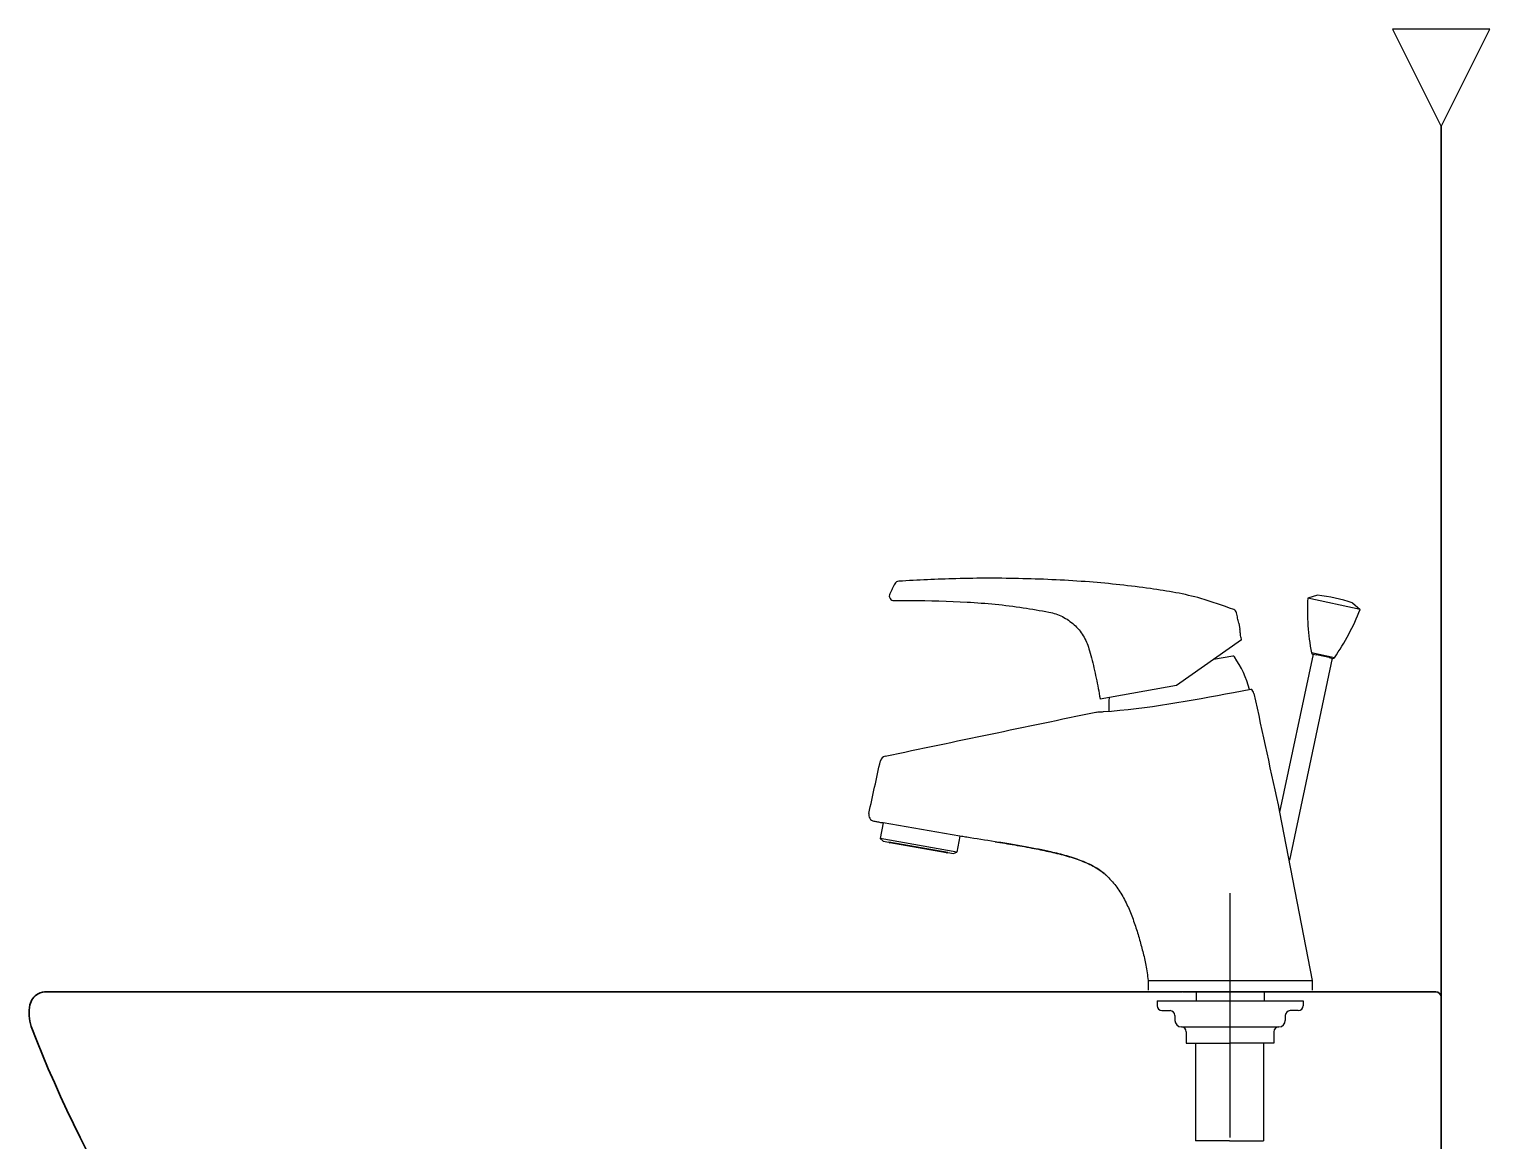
# Model space of a CAD drawing. Extents: x 63700 to 66125, y 58107 to 61538.
# Drawn here: x 65269.7 to 65719.7, y 59647.7 to 59990 of the extents above; entities that cross this region are included whole.
import ezdxf

# ---------------------------------------------------------------- set-up
doc = ezdxf.new("R2010")
doc.units = 0
doc.header["$MEASUREMENT"] = 0
doc.linetypes.add('CENTER', pattern=[50.800000000000004, 31.75, -6.35, 6.35, -6.35])
doc.layers.get('0').update_dxf_attribs({"linetype": 'CONTINUOUS'})
for name, color, linetype in [('7', 7, 'CONTINUOUS'), ('CL', 2, 'CENTER'), ('D', 2, 'CONTINUOUS'), ('Dim', 4, 'CONTINUOUS'), ('DWG', 7, 'CONTINUOUS'), ('MAIN', 7, 'CONTINUOUS')]:
    doc.layers.add(name, color=color, linetype=linetype)
doc.layers.add('c', color=4, linetype='CONTINUOUS', lineweight=30)

msp = doc.modelspace()

# ---------------------------------------------------------------- linework, layer by layer
at = {"color": 7}
msp.add_line((65625.12663252238, 59693.58006681909), (65654.29329918907, 59693.58006681909), dxfattribs=at)
at = {"layer": '7'}
for p, q in [((65666.61313090089, 59815.66092327932), (65663.61135746262, 59814.76545902791)), ((65679.75079287474, 59811.33491612941), (65663.61135746271, 59814.76545902783)), ((65666.61313090089, 59815.66092327932), (65666.64344998891, 59815.65447875817)), ((65677.34243542101, 59813.3803392014), (65677.37275450904, 59813.37389468026)), ((65677.37275450904, 59813.37389468026), (65679.75079287474, 59811.33491612941)), ((65642.39028567378, 59807.08477680702), (65642.73758761212, 59805.1151296382)), ((65643.23756994997, 59801.90517869532), (65623.17258031646, 59787.85552169977)), ((65640.54185461148, 59796.90921040354), (65634.60842561448, 59795.86298678329)), ((65665.31608946805, 59797.53448723895), (65654.96876767781, 59748.85416559214)), ((65671.18497507239, 59796.28701709404), (65657.97939472864, 59734.15964619567)), ((65671.86451486801, 59796.45539162021), (65664.76378306406, 59797.96469875789)), ((65665.15091734007, 59797.56959565869), (65666.2942370688, 59797.3265755482)), ((65670.2068274717, 59796.494928785), (65666.2942370688, 59797.3265755482)), ((65670.2068274717, 59796.494928785), (65671.35014720043, 59796.25190867451)), ((65623.17258031646, 59787.85552169977), (65599.6776065622, 59783.71272391589)), ((65640.79991782422, 59785.78502117997), (65646.13826382496, 59786.72631561226)), ((65532.79077818102, 59745.65541663179), (65531.92376259048, 59740.73832687604)), ((65556.42876224927, 59741.502594335), (65532.79077818102, 59745.65541663179)), ((65654.96876767781, 59748.85416559214), (65664.99710229815, 59697.06734774796)), ((65555.55914866278, 59736.57077061204), (65531.92376259048, 59740.73832687604)), ((65532.80831452139, 59739.99609967714), (65531.92376259048, 59740.73832687604)), ((65556.42876224927, 59741.502594335), (65555.55914866278, 59736.57077061204)), ((65556.92116612577, 59741.41577024617), (65556.42876224927, 59741.502594335)), ((65532.80831452139, 59739.99609967714), (65534.53234093619, 59739.69210730474)), ((65552.75067151987, 59736.47972407936), (65534.53172808918, 59739.6922153662)), ((65552.32201878319, 59736.35222179984), (65534.89092155488, 59739.42579454454)), ((65552.7501183193, 59736.47982162354), (65554.47408508768, 59736.17583976844)), ((65554.47408508768, 59736.17583976844), (65555.55914866278, 59736.57077061204)), ((65614.42282941332, 59697.06734774796), (65614.42282941332, 59694.06734774796)), ((65664.99710229815, 59697.06734774796), (65664.99710229815, 59694.06734774796)), ((65617.20996585573, 59690.78156998616), (65617.20996585573, 59689.28156998617)), ((65629.20996585573, 59693.5632789659), (65629.20996585573, 59690.78156998616)), ((65650.20996585573, 59693.5983662662), (65650.20996585573, 59690.78156998616)), ((65662.20996585573, 59690.78156998616), (65662.20996585573, 59689.28156998617)), ((65618.70996585573, 59687.78156998617), (65621.20996585573, 59687.78156998617)), ((65622.70996585573, 59686.28156998617), (65622.70996585573, 59684.78156998617)), ((65656.70996585573, 59686.28156998617), (65656.70996585573, 59684.78156998617)), ((65660.70996585573, 59687.78156998617), (65658.20996585573, 59687.78156998617)), ((65624.70996585573, 59682.78156998617), (65654.70996585573, 59682.78156998617)), ((65626.20996585573, 59681.28156998617), (65626.20996585573, 59677.78156998617)), ((65626.20996585573, 59677.78156998617), (65639.70996585573, 59677.78156998617)), ((65629.00773912657, 59677.78156998617), (65629.00773912657, 59647.71022457856)), ((65653.20996585573, 59677.78156998617), (65639.70996585573, 59677.78156998617)), ((65650.00773912657, 59677.78156998617), (65650.00773912657, 59647.71022457856)), ((65653.20996585573, 59681.28156998617), (65653.20996585573, 59677.78156998617)), ((65639.50773912657, 59647.71022457856), (65629.00773912657, 59647.71022457856)), ((65639.50773912657, 59647.71022457856), (65650.00773912657, 59647.71022457856))]:
    msp.add_line(p, q, dxfattribs=at)
for centre, radius, start, end in [((65537.74137289153, 59818.50565444201), 1.5000013857, 93.69655329967424, 151.3140769166545), ((65536.20169572186, 59815.51323450157), 1.5000011714, 154.2971509197954, 270.8051919592467), ((65733.51640005787, 59811.12059692205), 70, 177.0152900350758, 190.8326711068281), ((65661.65973167127, 59765.90347322333), 50, 71.72041935863042, 84.27958064167949), ((65640.20670328054, 59809.89546880144), 1.5, 12.94405111787818, 66.19217824458107), ((65614.40685976829, 59836.43811126811), 70, 325.1673288932013, 338.984709964815), ((65640.62867870032, 59796.41680652704), 0.5, 34.09768124963107, 99.99999999966106), ((65612.05981441, 59777.07591737577), 35, 15.88088929901556, 34.09768124997086), ((65665.25487318545, 59798.05866945905), 0.5, 190.8326711055996, 258.0000000002494), ((65671.4541030458, 59796.74098247488), 0.5, 258.0000000002494, 325.1673288947051), ((65645.07115916518, 59785.03478156077), 2, 12.5419228944903, 57.75421194497522), ((65637.30200625138, 59781.52679684961), 35, 175.6304533654717, 182.5585460689362), ((65533.89714382557, 59764.20043897696), 1.9999998436, 103.7821654368438, 164.2289609666172), ((65530.37206644267, 59748.09109463663), 2, 167.6446493487722, 258.9831117530801), ((65534.97774564369, 59739.91819842104), 0.5, 206.8698976461869, 259.9999999995189), ((65552.40884287198, 59736.84462567634), 0.5, 259.9999999995189, 313.1301023509705), ((65618.70996585573, 59689.28156998617), 1.5, 180, 270), ((65621.20996585573, 59686.28156998617), 1.5, 0, 90), ((65658.20996585573, 59686.28156998617), 1.5, 90, 180), ((65660.70996585573, 59689.28156998617), 1.5, 270, 0), ((65624.70996585573, 59684.78156998617), 2, 180, 270), ((65624.70996585573, 59681.28156998617), 1.5, 0, 90), ((65654.70996585573, 59681.28156998617), 1.5, 90, 180), ((65654.70996585573, 59684.78156998617), 2, 270, 0)]:
    msp.add_arc(centre, radius, start, end, dxfattribs=at)
for points in [[(65536.4255254608, 59819.22563973325), (65534.85015141382, 59816.16377162561)], [(65640.8122085786, 59811.26782565529), (65630.72662757913, 59814.67196434112), (65615.16983566282, 59817.72505365311), (65596.36856986603, 59819.77055380001), (65575.83451117811, 59820.78047882487), (65555.24721035539, 59820.77939609959), (65537.6446520965, 59820.00272531893)], [(65536.22277840214, 59814.01313360161), (65541.32618329048, 59814.05098276063), (65558.68303672115, 59813.57969365348), (65575.96510000553, 59811.85082562423), (65583.89563966765, 59810.50331347885)], [(65583.89585414414, 59810.50417112272), (65586.01531042886, 59809.93803180131), (65588.03915268992, 59809.0864119753), (65589.92749419415, 59807.96561522903), (65591.6445244929, 59806.5968679318), (65593.1579429773, 59805.00595078544), (65594.43933035425, 59803.22272559419), (65595.46449615293, 59801.28081655316), (65596.2136428486, 59799.21846121002)], [(65642.39028567378, 59807.08477680703), (65642.03119478982, 59808.65213017539), (65641.66858719292, 59810.23146802914)], [(65643.18193131994, 59802.14719958695), (65643.02267699699, 59802.90731727901), (65642.90158663763, 59803.62034409892), (65642.81912250923, 59804.23617718414), (65642.76962210255, 59804.71161856267), (65642.74484364931, 59805.0122204864), (65642.73758761212, 59805.11512963821)], [(65596.21381126874, 59799.21899113116), (65596.98338191214, 59796.40218515325), (65598.4477237412, 59790.15914969734), (65599.65464886726, 59783.84623938885), (65599.6776065622, 59783.71272391589)], [(65598.31005333207, 59779.70046722026), (65598.57116643437, 59779.71499230347), (65599.35913556308, 59779.76092559066), (65600.68348629717, 59779.84517488156), (65640.79991782422, 59785.78502117997)], [(65533.42067927026, 59766.14286505907), (65598.31005333207, 59779.70046722026)], [(65532.28791021848, 59745.68289593984), (65532.48642069538, 59745.67271514284), (65532.79080306698, 59745.65541517554)], [(65567.27221595738, 59739.79352192587), (65558.56287379307, 59741.15968990407), (65556.92116612577, 59741.41577024617)], [(65584.42935134817, 59736.66190802577), (65580.72320727518, 59737.44524625957), (65576.63154181177, 59738.21935411586), (65572.14742145887, 59738.99757817997), (65567.27221595738, 59739.79352192587)], [(65567.27221652547, 59739.79352756277), (65573.37146704407, 59738.79061938287), (65579.37033205837, 59737.70985683737), (65584.42935640598, 59736.66192032806)], [(65584.42934199766, 59736.66187097767), (65589.55214117537, 59735.35810373077), (65594.35911394007, 59733.72531268046), (65598.46649929756, 59731.72408924277), (65600.87739536897, 59730.02940562526)], [(65600.87799775737, 59730.03013828946), (65599.41388844227, 59731.12127212726), (65597.02708651817, 59732.52096494957), (65594.50002881367, 59733.66852124727), (65591.94452876216, 59734.61079177637), (65589.42247756437, 59735.39563422366), (65586.93594485337, 59736.06563530897), (65584.42935134817, 59736.66190802577)], [(65600.87739536897, 59730.02940562526), (65601.53015222846, 59729.47143094167)], [(65601.53059883357, 59729.47116664927), (65600.87799775737, 59730.03013828946)], [(65601.53059883366, 59729.47116664937), (65604.49834175946, 59726.21929973776), (65606.88429834537, 59722.47876783417), (65608.79753754748, 59718.46448932296), (65610.35564505626, 59714.32814011937), (65611.65891229057, 59710.14986179917), (65612.77998426097, 59705.96398625696), (65613.77458366976, 59701.77084923747), (65614.42282941332, 59697.06734774796)]]:
    msp.add_spline(points, degree=3, dxfattribs=at)
for points in [[(65643.23756994997, 59801.90517869532), (65643.21902457485, 59801.98585251759), (65643.2004779474, 59802.06652605227), (65643.18193131994, 59802.14719958695)], [(65647.02343423257, 59785.46908943867), (65649.67187871432, 59773.26411482316), (65652.32032319607, 59761.05914020765), (65654.96876767781, 59748.85416559214)], [(65528.41838780206, 59748.51904296198), (65529.60306831262, 59753.92737119301), (65530.78774882319, 59759.33569942404), (65531.97242933378, 59764.74402765506)]]:
    msp.add_open_spline(points, degree=3, dxfattribs=at)
msp.add_open_spline([(65529.98986978848, 59746.12795283902), (65530.34475110081, 59746.05886233808), (65531.1106353795, 59745.90984317074), (65531.87677684607, 59745.76215150303), (65532.28791021848, 59745.68289593984)], degree=3, knots=[0.1733173775257519, 0.1733173775257519, 0.1733173775257519, 0.1733173775257519, 1.257949877608374, 2.514058188746958, 2.514058188746958, 2.514058188746958, 2.514058188746958], dxfattribs=at)
at = {"layer": 'c', "color": 7}
for p, q in [((65704.70996585573, 58934.04615650641), (65704.70996585573, 59959.95899149698)), ((65275.15979912264, 59693.57883262827), (65624.95996585573, 59693.58006681909)), ((65654.1266325224, 59693.58006681909), (65703.04329918907, 59693.58006681909))]:
    msp.add_line(p, q, dxfattribs=at)
for centre, radius, start, end in [((65274.93031041742, 59688.43908949077), 5.131202912516176, 118.6111972704476, 167.1499206483479), ((65275.15979912264, 59687.57883262827), 6.000000000000001, 90, 116.6008502875304), ((65703.04329918907, 59691.91340015241), 1.666666666666667, 0, 90), ((65284.48087220579, 59687.14348131347), 14.75585298193749, 170.494593381193, 196.8846832210125), ((65624.67731010112, 59818.68239933605), 379.457914022108, 200.9739866416637, 223.4670395557467)]:
    msp.add_arc(centre, radius, start, end, dxfattribs=at)
at = {"layer": 'CL', "color": 0}
msp.add_line((65639.70996585573, 59648.71549824902), (65639.70996585573, 59723.90383197641), dxfattribs=at)
at = {"layer": 'D', "color": 0}
msp.add_line((65639.70996585573, 59666.908675841), (65639.70996585573, 59667.908675841), dxfattribs=at)
at = {"layer": 'Dim', "color": 0}
for p, q in [((65639.70996585573, 59660.31155363942), (65639.70996585573, 59713.90876785934)), ((65614.42282941332, 59697.06734774796), (65664.99710229815, 59697.06734774796)), ((65617.20996585573, 59690.78156998616), (65662.20996585573, 59690.78156998616))]:
    msp.add_line(p, q, dxfattribs=at)
at = {"layer": 'DWG'}
msp.add_line((65664.89912138578, 59693.58006681909), (65604.28441208175, 59693.58006681909), dxfattribs=at)
at = {"layer": 'MAIN', "color": 0}
msp.add_lwpolyline([(65719.70996585573, 59989.95899149698), (65689.70996585573, 59989.95899149698), (65704.70996585573, 59959.95899149698), (65719.70996585573, 59989.95899149698)], dxfattribs=at)

doc.saveas('drawing.dxf')
